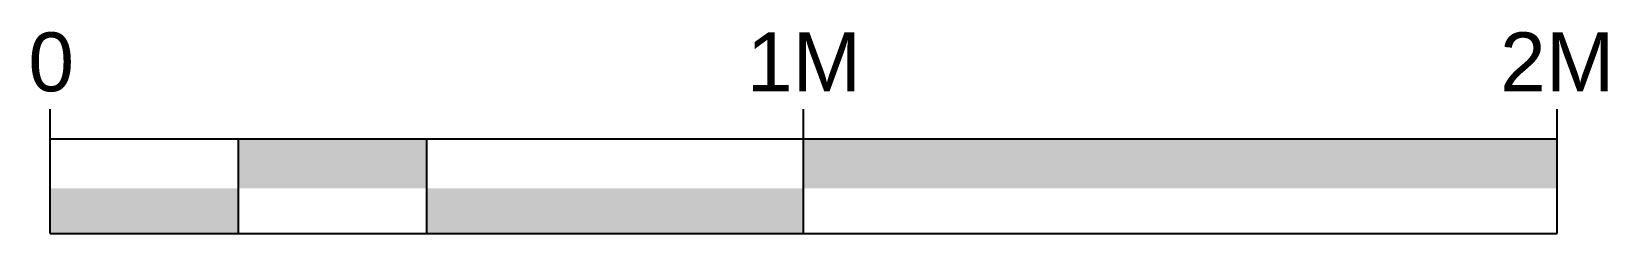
# Model space of a CAD drawing. Header units: metres. Extents: x 1 to 158, y 4 to 24.
import ezdxf
from ezdxf.enums import TextEntityAlignment as Align

# ---------------------------------------------------------------- set-up
doc = ezdxf.new("R2010")
doc.units = ezdxf.units.M
doc.layers.get('0').update_dxf_attribs({"color": 6})
doc.layers.add('_User Dimensions', color=7, linetype='Continuous', plot=False)
doc.styles.get("Standard").update_dxf_attribs({"font": 'arial.ttf'})

# ---------------------------------------------------------------- blocks, each defined once
blk = doc.blocks.new('*U32')
for p, q in [((0, 9.38), (0, 12.38)), ((75, 9.38), (75, 12.38)), ((150, 9.38), (150, 12.38)), ((150, 9.38), (0, 9.38)), ((0, 0), (0, 9.38)), ((18.75, 0), (18.75, 9.38)), ((37.5, 0), (37.5, 9.38)), ((75, 0), (75, 9.38)), ((150, 0), (150, 9.38)), ((0, 0), (150, 0))]:
    blk.add_line(p, q)
for points in [[(18.75, 9.38), (18.75, 4.5), (37.5, 9.38), (37.5, 4.5)], [(75, 9.38), (75, 4.5), (150, 9.38), (150, 4.5)], [(0, 4.5), (0, 0), (18.75, 4.5), (18.75, 0)], [(37.5, 4.5), (37.5, 0), (75, 4.5), (75, 0)]]:
    blk.add_solid(points)
for s, height, p in [('0', 5.86, (0.11, 12.38)), ('0', 5.86, (0.11, 12.38)), ('1M', 5.859, (75.03, 12.38)), ('2M', 5.859, (150, 12.38))]:
    blk.add_text(s, height=height).set_placement(p, align=Align.BOTTOM_CENTER)

msp = doc.modelspace()

# ---------------------------------------------------------------- block references
at = {"layer": '_User Dimensions'}
msp.add_blockref('*U32', (2.89, 4.13), dxfattribs=at)

doc.saveas('drawing.dxf')
